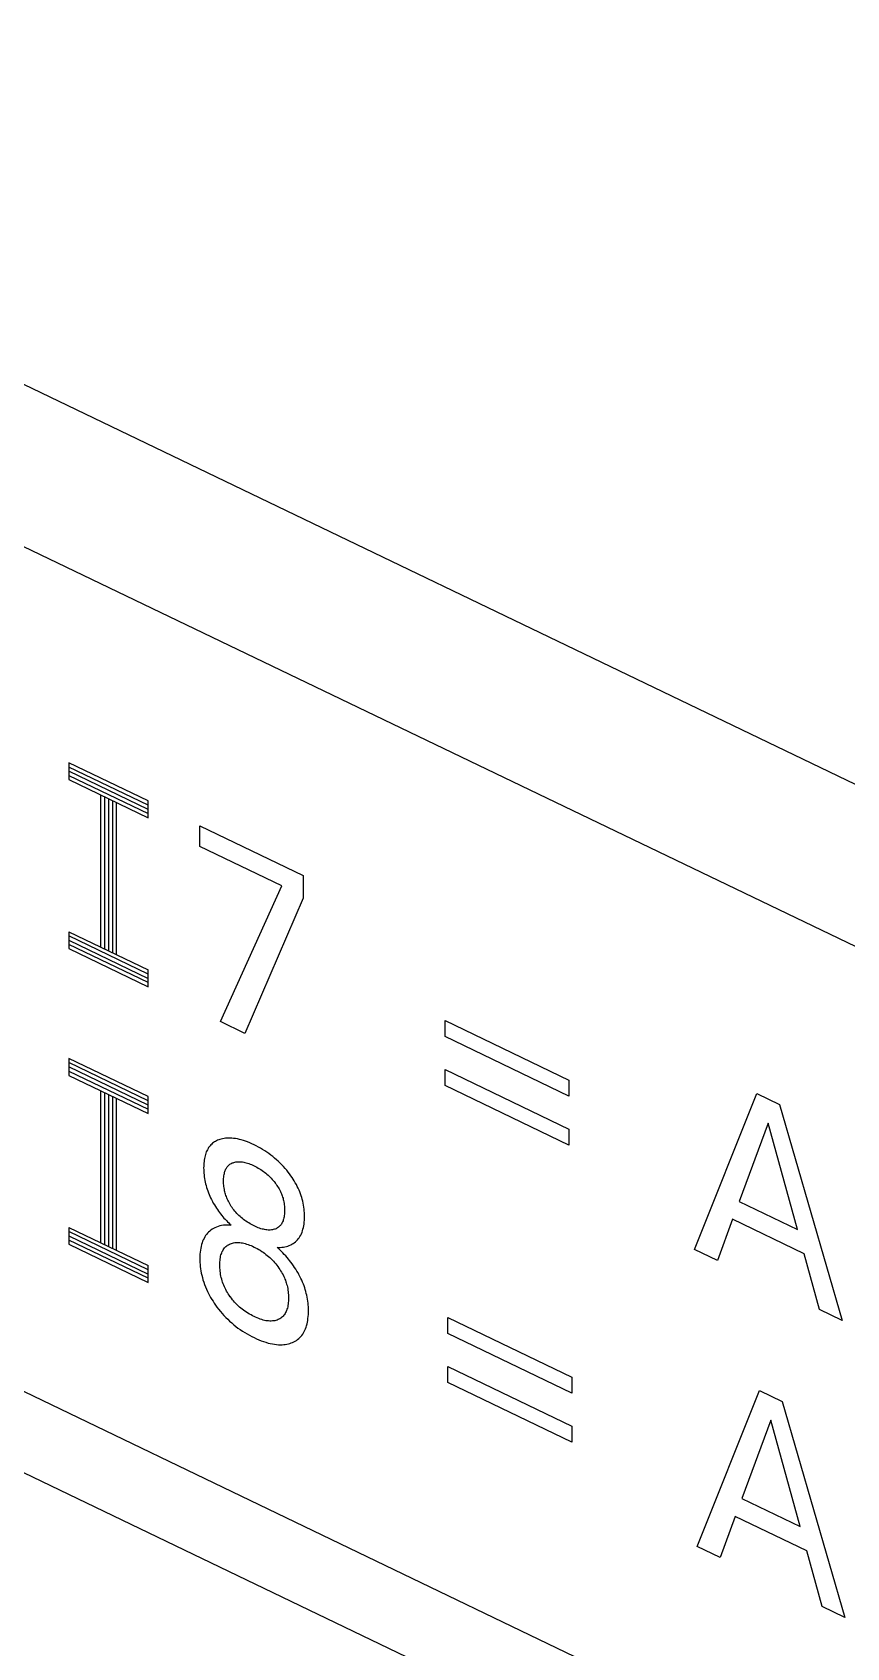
# Model space of a CAD drawing. Extents: x 0 to 420, y 0 to 297.
# Drawn here: x 188.68 to 196.55, y 165.08 to 180.69 of the extents above; entities that cross this region are included whole.
import ezdxf

# ---------------------------------------------------------------- set-up
doc = ezdxf.new("R2010")
doc.units = 0
doc.header["$LTSCALE"] = 23.1
doc.layers.add('40000_ISO', color=7, linetype='CONTINUOUS')

msp = doc.modelspace()

# ---------------------------------------------------------------- linework, layer by layer
at = {"layer": '40000_ISO', "color": 7, "linetype": 'CONTINUOUS'}
for p, q in [((210.729, 166.647), (157.318, 192.32)), ((210.089, 165.387), (156.678, 191.06)), ((210.089, 157.221), (156.678, 182.895)), ((209.769, 156.591), (156.358, 182.265)), ((189.032, 173.63), (189.032, 173.467)), ((189.8, 173.261), (189.032, 173.63)), ((189.8, 173.22), (189.032, 173.589)), ((189.8, 173.179), (189.032, 173.549)), ((189.032, 173.508), (189.8, 173.138)), ((189.032, 173.467), (189.8, 173.098)), ((189.339, 173.319), (189.339, 171.849)), ((189.378, 173.301), (189.378, 171.831)), ((189.416, 173.282), (189.416, 171.813)), ((189.455, 173.264), (189.455, 171.794)), ((189.493, 171.776), (189.493, 173.245)), ((189.8, 173.098), (189.8, 173.261)), ((190.3, 172.82), (190.3, 173.021)), ((190.3, 173.021), (191.3, 172.54)), ((191.092, 172.439), (190.3, 172.82)), ((191.3, 172.54), (191.3, 172.32)), ((190.499, 171.129), (191.092, 172.439)), ((191.3, 172.32), (190.736, 171.015)), ((189.032, 171.997), (189.032, 171.834)), ((189.032, 171.997), (189.8, 171.628)), ((189.8, 171.587), (189.032, 171.956)), ((189.032, 171.916), (189.8, 171.546)), ((189.8, 171.505), (189.032, 171.875)), ((189.032, 171.834), (189.8, 171.465)), ((189.8, 171.465), (189.8, 171.628)), ((190.736, 171.015), (190.499, 171.129)), ((192.671, 170.985), (192.671, 171.138)), ((192.671, 171.138), (193.869, 170.562)), ((193.869, 170.409), (192.671, 170.985)), ((189.032, 170.773), (189.032, 170.609)), ((189.8, 170.403), (189.032, 170.773)), ((189.8, 170.362), (189.032, 170.732)), ((189.8, 170.321), (189.032, 170.691)), ((189.032, 170.65), (189.8, 170.281)), ((192.671, 170.511), (192.671, 170.664)), ((192.671, 170.664), (193.869, 170.088)), ((189.032, 170.609), (189.8, 170.24)), ((193.869, 169.935), (192.671, 170.511)), ((193.869, 170.562), (193.869, 170.409)), ((189.339, 170.461), (189.339, 168.992)), ((189.378, 170.443), (189.378, 168.973)), ((189.416, 170.425), (189.416, 168.955)), ((189.455, 170.406), (189.455, 168.936)), ((189.493, 168.918), (189.493, 170.388)), ((189.8, 170.24), (189.8, 170.403)), ((195.081, 168.926), (195.684, 170.433)), ((195.684, 170.433), (195.905, 170.326)), ((195.905, 170.326), (196.509, 168.24)), ((193.869, 170.088), (193.869, 169.935)), ((195.796, 170.147), (195.514, 169.39)), ((196.078, 169.119), (195.796, 170.147)), ((190.362, 169.869), (190.358, 169.857)), ((190.367, 169.88), (190.362, 169.869)), ((190.373, 169.89), (190.367, 169.88)), ((190.379, 169.901), (190.373, 169.89)), ((190.385, 169.911), (190.379, 169.901)), ((190.392, 169.92), (190.385, 169.911)), ((190.399, 169.929), (190.392, 169.92)), ((190.406, 169.937), (190.399, 169.929)), ((190.415, 169.945), (190.406, 169.937)), ((190.423, 169.953), (190.415, 169.945)), ((190.432, 169.959), (190.423, 169.953)), ((190.442, 169.966), (190.432, 169.959)), ((190.452, 169.971), (190.442, 169.966)), ((190.462, 169.977), (190.452, 169.971)), ((190.472, 169.982), (190.462, 169.977)), ((190.483, 169.986), (190.472, 169.982)), ((190.494, 169.99), (190.483, 169.986)), ((190.507, 169.993), (190.494, 169.99)), ((190.52, 169.996), (190.507, 169.993)), ((190.534, 169.999), (190.52, 169.996)), ((190.547, 170.001), (190.534, 169.999)), ((190.561, 170.002), (190.547, 170.001)), ((190.576, 170.003), (190.561, 170.002)), ((190.59, 170.003), (190.576, 170.003)), ((190.608, 170.002), (190.59, 170.003)), ((190.626, 170), (190.608, 170.002)), ((190.644, 169.998), (190.626, 170)), ((190.663, 169.994), (190.644, 169.998)), ((190.682, 169.99), (190.663, 169.994)), ((190.7, 169.985), (190.682, 169.99)), ((190.721, 169.979), (190.7, 169.985)), ((190.741, 169.972), (190.721, 169.979)), ((190.762, 169.965), (190.741, 169.972)), ((190.783, 169.956), (190.762, 169.965)), ((190.804, 169.947), (190.783, 169.956)), ((190.824, 169.938), (190.804, 169.947)), ((190.845, 169.927), (190.824, 169.938)), ((190.866, 169.916), (190.845, 169.927)), ((190.887, 169.905), (190.866, 169.916)), ((190.907, 169.893), (190.887, 169.905)), ((190.928, 169.88), (190.907, 169.893)), ((190.948, 169.866), (190.928, 169.88)), ((190.967, 169.853), (190.948, 169.866)), ((190.337, 169.73), (190.336, 169.714)), ((190.336, 169.714), (190.337, 169.697)), ((190.338, 169.76), (190.337, 169.745)), ((190.337, 169.745), (190.337, 169.73)), ((190.34, 169.775), (190.338, 169.76)), ((190.342, 169.79), (190.34, 169.775)), ((190.344, 169.804), (190.342, 169.79)), ((190.347, 169.818), (190.344, 169.804)), ((190.35, 169.832), (190.347, 169.818)), ((190.354, 169.845), (190.35, 169.832)), ((190.358, 169.857), (190.354, 169.845)), ((190.548, 169.697), (190.552, 169.705)), ((190.552, 169.705), (190.556, 169.712)), ((190.556, 169.712), (190.56, 169.719)), ((190.56, 169.719), (190.565, 169.725)), ((190.565, 169.725), (190.57, 169.731)), ((190.57, 169.731), (190.576, 169.738)), ((190.576, 169.738), (190.583, 169.744)), ((190.583, 169.744), (190.59, 169.749)), ((190.59, 169.749), (190.597, 169.754)), ((190.597, 169.754), (190.605, 169.758)), ((190.605, 169.758), (190.613, 169.762)), ((190.613, 169.762), (190.621, 169.765)), ((190.621, 169.765), (190.63, 169.768)), ((190.63, 169.768), (190.639, 169.771)), ((190.639, 169.771), (190.649, 169.772)), ((190.649, 169.772), (190.659, 169.774)), ((190.659, 169.774), (190.669, 169.774)), ((190.669, 169.774), (190.679, 169.774)), ((190.679, 169.774), (190.69, 169.774)), ((190.69, 169.774), (190.701, 169.773)), ((190.701, 169.773), (190.712, 169.772)), ((190.712, 169.772), (190.724, 169.77)), ((190.724, 169.77), (190.735, 169.767)), ((190.735, 169.767), (190.747, 169.764)), ((190.747, 169.764), (190.759, 169.76)), ((190.759, 169.76), (190.772, 169.756)), ((190.772, 169.756), (190.785, 169.751)), ((190.785, 169.751), (190.798, 169.746)), ((190.798, 169.746), (190.811, 169.74)), ((190.811, 169.74), (190.824, 169.734)), ((190.824, 169.734), (190.837, 169.728)), ((190.837, 169.728), (190.85, 169.721)), ((190.85, 169.721), (190.863, 169.713)), ((190.863, 169.713), (190.876, 169.706)), ((190.876, 169.706), (190.889, 169.698)), ((190.986, 169.839), (190.967, 169.853)), ((191.004, 169.825), (190.986, 169.839)), ((191.022, 169.81), (191.004, 169.825)), ((191.041, 169.794), (191.022, 169.81)), ((191.058, 169.778), (191.041, 169.794)), ((191.075, 169.761), (191.058, 169.778)), ((191.092, 169.744), (191.075, 169.761)), ((191.108, 169.727), (191.092, 169.744)), ((191.124, 169.709), (191.108, 169.727)), ((191.14, 169.691), (191.124, 169.709)), ((190.337, 169.697), (190.337, 169.68)), ((190.337, 169.68), (190.338, 169.664)), ((190.338, 169.664), (190.34, 169.646)), ((190.34, 169.646), (190.342, 169.629)), ((190.342, 169.629), (190.345, 169.612)), ((190.345, 169.612), (190.348, 169.594)), ((190.348, 169.594), (190.351, 169.576)), ((190.351, 169.576), (190.355, 169.56)), ((190.355, 169.56), (190.36, 169.543)), ((190.529, 169.601), (190.53, 169.613)), ((190.529, 169.588), (190.529, 169.601)), ((190.529, 169.575), (190.529, 169.588)), ((190.53, 169.562), (190.529, 169.575)), ((190.53, 169.613), (190.531, 169.626)), ((190.531, 169.548), (190.53, 169.562)), ((190.531, 169.626), (190.532, 169.638)), ((190.532, 169.535), (190.531, 169.548)), ((190.532, 169.638), (190.534, 169.65)), ((190.534, 169.65), (190.537, 169.661)), ((190.537, 169.661), (190.539, 169.672)), ((190.539, 169.672), (190.542, 169.681)), ((190.542, 169.681), (190.545, 169.689)), ((190.545, 169.689), (190.548, 169.697)), ((190.889, 169.698), (190.902, 169.689)), ((190.902, 169.689), (190.914, 169.681)), ((190.914, 169.681), (190.925, 169.673)), ((190.925, 169.673), (190.937, 169.664)), ((190.937, 169.664), (190.948, 169.654)), ((190.948, 169.654), (190.959, 169.645)), ((190.959, 169.645), (190.97, 169.635)), ((190.97, 169.635), (190.98, 169.625)), ((190.98, 169.625), (190.99, 169.614)), ((190.99, 169.614), (191, 169.604)), ((191, 169.604), (191.009, 169.593)), ((191.009, 169.593), (191.019, 169.582)), ((191.019, 169.582), (191.028, 169.57)), ((191.028, 169.57), (191.029, 169.568)), ((191.029, 169.568), (191.037, 169.557)), ((191.037, 169.557), (191.045, 169.546)), ((191.045, 169.546), (191.052, 169.534)), ((191.155, 169.672), (191.14, 169.691)), ((191.167, 169.656), (191.155, 169.672)), ((191.179, 169.639), (191.167, 169.656)), ((191.191, 169.623), (191.179, 169.639)), ((191.202, 169.606), (191.191, 169.623)), ((191.213, 169.588), (191.202, 169.606)), ((191.223, 169.571), (191.213, 169.588)), ((191.233, 169.553), (191.223, 169.571)), ((191.242, 169.535), (191.233, 169.553)), ((190.36, 169.543), (190.365, 169.526)), ((190.365, 169.526), (190.37, 169.509)), ((190.37, 169.509), (190.376, 169.492)), ((190.376, 169.492), (190.382, 169.475)), ((190.382, 169.475), (190.389, 169.459)), ((190.389, 169.459), (190.396, 169.442)), ((190.396, 169.442), (190.404, 169.425)), ((190.404, 169.425), (190.412, 169.408)), ((190.412, 169.408), (190.421, 169.391)), ((190.421, 169.391), (190.43, 169.375)), ((190.534, 169.521), (190.532, 169.535)), ((190.537, 169.507), (190.534, 169.521)), ((190.539, 169.493), (190.537, 169.507)), ((190.542, 169.482), (190.539, 169.493)), ((190.545, 169.471), (190.542, 169.482)), ((190.548, 169.46), (190.545, 169.471)), ((190.552, 169.449), (190.548, 169.46)), ((190.556, 169.437), (190.552, 169.449)), ((190.56, 169.426), (190.556, 169.437)), ((190.565, 169.415), (190.56, 169.426)), ((190.57, 169.404), (190.565, 169.415)), ((190.576, 169.392), (190.57, 169.404)), ((190.582, 169.379), (190.576, 169.392)), ((191.052, 169.534), (191.06, 169.523)), ((191.06, 169.523), (191.066, 169.511)), ((191.066, 169.511), (191.073, 169.499)), ((191.073, 169.499), (191.079, 169.487)), ((191.079, 169.487), (191.084, 169.476)), ((191.084, 169.476), (191.088, 169.465)), ((191.088, 169.465), (191.093, 169.454)), ((191.093, 169.454), (191.097, 169.443)), ((191.097, 169.443), (191.1, 169.432)), ((191.1, 169.432), (191.104, 169.421)), ((191.104, 169.421), (191.107, 169.409)), ((191.107, 169.409), (191.109, 169.398)), ((191.109, 169.398), (191.112, 169.385)), ((191.251, 169.518), (191.242, 169.535)), ((191.259, 169.5), (191.251, 169.518)), ((191.266, 169.482), (191.259, 169.5)), ((191.273, 169.464), (191.266, 169.482)), ((191.279, 169.446), (191.273, 169.464)), ((191.285, 169.429), (191.279, 169.446)), ((191.29, 169.411), (191.285, 169.429)), ((191.295, 169.393), (191.29, 169.411)), ((191.299, 169.374), (191.295, 169.393)), ((195.514, 169.39), (196.078, 169.119)), ((190.43, 169.375), (190.44, 169.359)), ((190.44, 169.359), (190.45, 169.342)), ((190.45, 169.342), (190.46, 169.326)), ((190.46, 169.326), (190.471, 169.311)), ((190.471, 169.311), (190.481, 169.297)), ((190.481, 169.297), (190.491, 169.283)), ((190.491, 169.283), (190.501, 169.269)), ((190.501, 169.269), (190.512, 169.256)), ((190.512, 169.256), (190.523, 169.243)), ((190.523, 169.243), (190.533, 169.23)), ((190.589, 169.367), (190.582, 169.379)), ((190.596, 169.355), (190.589, 169.367)), ((190.604, 169.343), (190.596, 169.355)), ((190.612, 169.332), (190.604, 169.343)), ((190.62, 169.32), (190.612, 169.332)), ((190.629, 169.309), (190.62, 169.32)), ((190.638, 169.297), (190.629, 169.309)), ((190.648, 169.286), (190.638, 169.297)), ((190.658, 169.275), (190.648, 169.286)), ((190.668, 169.265), (190.658, 169.275)), ((190.678, 169.254), (190.668, 169.265)), ((190.689, 169.244), (190.678, 169.254)), ((190.7, 169.234), (190.689, 169.244)), ((190.711, 169.225), (190.7, 169.234)), ((191.112, 169.385), (191.114, 169.371)), ((191.114, 169.242), (191.112, 169.231)), ((191.114, 169.371), (191.116, 169.357)), ((191.116, 169.254), (191.114, 169.242)), ((191.116, 169.357), (191.118, 169.344)), ((191.118, 169.266), (191.116, 169.254)), ((191.118, 169.344), (191.119, 169.331)), ((191.119, 169.279), (191.118, 169.266)), ((191.119, 169.331), (191.119, 169.317)), ((191.119, 169.317), (191.119, 169.304)), ((191.119, 169.304), (191.119, 169.292)), ((191.119, 169.292), (191.119, 169.279)), ((191.303, 169.355), (191.299, 169.374)), ((191.306, 169.336), (191.303, 169.355)), ((191.308, 169.317), (191.306, 169.336)), ((191.31, 169.299), (191.308, 169.317)), ((191.311, 169.281), (191.31, 169.299)), ((191.312, 169.263), (191.311, 169.281)), ((191.312, 169.245), (191.312, 169.263)), ((191.312, 169.226), (191.312, 169.245)), ((189.032, 169.14), (189.032, 168.976)), ((189.032, 169.14), (189.8, 168.77)), ((189.8, 168.729), (189.032, 169.099)), ((190.374, 169.083), (190.364, 169.072)), ((190.384, 169.094), (190.374, 169.083)), ((190.395, 169.104), (190.384, 169.094)), ((190.407, 169.113), (190.395, 169.104)), ((190.419, 169.121), (190.407, 169.113)), ((190.432, 169.129), (190.419, 169.121)), ((190.445, 169.136), (190.432, 169.129)), ((190.46, 169.143), (190.445, 169.136)), ((190.476, 169.149), (190.46, 169.143)), ((190.492, 169.153), (190.476, 169.149)), ((190.509, 169.157), (190.492, 169.153)), ((190.527, 169.16), (190.509, 169.157)), ((190.544, 169.162), (190.527, 169.16)), ((190.533, 169.23), (190.544, 169.218)), ((190.544, 169.218), (190.556, 169.206)), ((190.563, 169.162), (190.544, 169.162)), ((190.556, 169.206), (190.567, 169.194)), ((190.583, 169.162), (190.563, 169.162)), ((190.567, 169.194), (190.579, 169.183)), ((190.579, 169.183), (190.59, 169.172)), ((190.602, 169.161), (190.583, 169.162)), ((190.59, 169.172), (190.602, 169.161)), ((190.723, 169.216), (190.711, 169.225)), ((190.734, 169.207), (190.723, 169.216)), ((190.746, 169.199), (190.734, 169.207)), ((190.759, 169.19), (190.746, 169.199)), ((190.772, 169.182), (190.759, 169.19)), ((190.785, 169.174), (190.772, 169.182)), ((190.798, 169.167), (190.785, 169.174)), ((190.811, 169.16), (190.798, 169.167)), ((190.824, 169.153), (190.811, 169.16)), ((190.837, 169.147), (190.824, 169.153)), ((190.851, 169.142), (190.837, 169.147)), ((190.864, 169.136), (190.851, 169.142)), ((190.877, 169.132), (190.864, 169.136)), ((190.89, 169.127), (190.877, 169.132)), ((190.903, 169.123), (190.89, 169.127)), ((190.914, 169.121), (190.903, 169.123)), ((190.926, 169.118), (190.914, 169.121)), ((190.937, 169.116), (190.926, 169.118)), ((190.949, 169.115), (190.937, 169.116)), ((190.96, 169.114), (190.949, 169.115)), ((190.971, 169.114), (190.96, 169.114)), ((190.981, 169.114), (190.971, 169.114)), ((190.991, 169.115), (190.981, 169.114)), ((191.001, 169.116), (190.991, 169.115)), ((191.01, 169.118), (191.001, 169.116)), ((191.02, 169.121), (191.01, 169.118)), ((191.029, 169.124), (191.02, 169.121)), ((191.037, 169.127), (191.029, 169.124)), ((191.045, 169.131), (191.037, 169.127)), ((191.052, 169.136), (191.045, 169.131)), ((191.06, 169.141), (191.052, 169.136)), ((191.067, 169.147), (191.06, 169.141)), ((191.073, 169.153), (191.067, 169.147)), ((191.079, 169.159), (191.073, 169.153)), ((191.084, 169.165), (191.079, 169.159)), ((191.089, 169.172), (191.084, 169.165)), ((191.093, 169.179), (191.089, 169.172)), ((191.097, 169.187), (191.093, 169.179)), ((191.1, 169.194), (191.097, 169.187)), ((191.104, 169.202), (191.1, 169.194)), ((191.107, 169.211), (191.104, 169.202)), ((191.109, 169.219), (191.107, 169.211)), ((191.112, 169.231), (191.109, 169.219)), ((191.275, 169.065), (191.282, 169.078)), ((191.282, 169.078), (191.288, 169.092)), ((191.288, 169.092), (191.293, 169.106)), ((191.293, 169.106), (191.297, 169.121)), ((191.297, 169.121), (191.301, 169.137)), ((191.301, 169.137), (191.305, 169.154)), ((191.305, 169.154), (191.308, 169.172)), ((191.308, 169.172), (191.31, 169.189)), ((191.31, 169.189), (191.311, 169.208)), ((191.311, 169.208), (191.312, 169.226)), ((195.45, 169.218), (195.304, 168.819)), ((196.142, 168.885), (195.45, 169.218)), ((189.032, 169.058), (189.8, 168.688)), ((189.8, 168.648), (189.032, 169.017)), ((189.032, 168.976), (189.8, 168.607)), ((190.308, 168.938), (190.305, 168.919)), ((190.312, 168.956), (190.308, 168.938)), ((190.316, 168.973), (190.312, 168.956)), ((190.321, 168.989), (190.316, 168.973)), ((190.326, 169.005), (190.321, 168.989)), ((190.333, 169.019), (190.326, 169.005)), ((190.34, 169.033), (190.333, 169.019)), ((190.347, 169.047), (190.34, 169.033)), ((190.355, 169.06), (190.347, 169.047)), ((190.364, 169.072), (190.355, 169.06)), ((190.521, 168.914), (190.526, 168.924)), ((190.526, 168.924), (190.532, 168.932)), ((190.532, 168.932), (190.538, 168.941)), ((190.538, 168.941), (190.545, 168.948)), ((190.545, 168.948), (190.552, 168.955)), ((190.552, 168.955), (190.56, 168.961)), ((190.56, 168.961), (190.568, 168.967)), ((190.568, 168.967), (190.577, 168.972)), ((190.577, 168.972), (190.586, 168.977)), ((190.586, 168.977), (190.595, 168.981)), ((190.595, 168.981), (190.605, 168.985)), ((190.605, 168.985), (190.616, 168.988)), ((190.616, 168.988), (190.626, 168.99)), ((190.626, 168.99), (190.637, 168.992)), ((190.637, 168.992), (190.649, 168.993)), ((190.649, 168.993), (190.66, 168.994)), ((190.66, 168.994), (190.673, 168.993)), ((190.673, 168.993), (190.685, 168.993)), ((190.685, 168.993), (190.698, 168.991)), ((190.698, 168.991), (190.711, 168.989)), ((190.711, 168.989), (190.724, 168.986)), ((190.724, 168.986), (190.737, 168.983)), ((190.737, 168.983), (190.751, 168.979)), ((190.751, 168.979), (190.766, 168.974)), ((190.766, 168.974), (190.78, 168.969)), ((190.78, 168.969), (190.795, 168.963)), ((190.795, 168.963), (190.81, 168.957)), ((190.81, 168.957), (190.824, 168.95)), ((190.824, 168.95), (190.839, 168.942)), ((190.839, 168.942), (190.854, 168.935)), ((190.854, 168.935), (190.869, 168.926)), ((190.869, 168.926), (190.883, 168.918)), ((191.061, 168.934), (191.046, 168.946)), ((191.046, 168.946), (191.062, 168.946)), ((191.075, 168.92), (191.061, 168.934)), ((191.062, 168.946), (191.078, 168.946)), ((191.078, 168.946), (191.093, 168.947)), ((191.093, 168.947), (191.108, 168.949)), ((191.108, 168.949), (191.123, 168.951)), ((191.123, 168.951), (191.137, 168.955)), ((191.137, 168.955), (191.151, 168.959)), ((191.151, 168.959), (191.165, 168.964)), ((191.165, 168.964), (191.178, 168.97)), ((191.178, 168.97), (191.19, 168.976)), ((191.19, 168.976), (191.202, 168.983)), ((191.202, 168.983), (191.213, 168.991)), ((191.213, 168.991), (191.224, 168.999)), ((191.224, 168.999), (191.234, 169.009)), ((191.234, 169.009), (191.243, 169.018)), ((191.243, 169.018), (191.252, 169.029)), ((191.252, 169.029), (191.261, 169.04)), ((191.261, 169.04), (191.268, 169.052)), ((191.268, 169.052), (191.275, 169.065)), ((195.304, 168.819), (195.081, 168.926)), ((189.8, 168.607), (189.8, 168.77)), ((190.301, 168.88), (190.3, 168.86)), ((190.3, 168.86), (190.3, 168.84)), ((190.3, 168.84), (190.3, 168.821)), ((190.3, 168.821), (190.301, 168.801)), ((190.303, 168.9), (190.301, 168.88)), ((190.301, 168.801), (190.302, 168.78)), ((190.302, 168.78), (190.304, 168.76)), ((190.305, 168.919), (190.303, 168.9)), ((190.493, 168.791), (190.494, 168.806)), ((190.493, 168.777), (190.493, 168.791)), ((190.493, 168.762), (190.493, 168.777)), ((190.494, 168.806), (190.495, 168.82)), ((190.495, 168.82), (190.496, 168.833)), ((190.496, 168.833), (190.498, 168.847)), ((190.498, 168.847), (190.501, 168.86)), ((190.501, 168.86), (190.504, 168.873)), ((190.504, 168.873), (190.508, 168.884)), ((190.508, 168.884), (190.511, 168.894)), ((190.511, 168.894), (190.516, 168.905)), ((190.516, 168.905), (190.521, 168.914)), ((190.883, 168.918), (190.898, 168.908)), ((190.898, 168.908), (190.912, 168.899)), ((190.912, 168.899), (190.926, 168.889)), ((190.926, 168.889), (190.939, 168.879)), ((190.939, 168.879), (190.952, 168.869)), ((190.952, 168.869), (190.964, 168.858)), ((190.964, 168.858), (190.977, 168.847)), ((190.977, 168.847), (190.989, 168.835)), ((190.989, 168.835), (191.001, 168.824)), ((191.001, 168.824), (191.012, 168.812)), ((191.012, 168.812), (191.023, 168.799)), ((191.023, 168.799), (191.034, 168.787)), ((191.034, 168.787), (191.045, 168.774)), ((191.045, 168.774), (191.055, 168.76)), ((191.089, 168.907), (191.075, 168.92)), ((191.103, 168.893), (191.089, 168.907)), ((191.116, 168.879), (191.103, 168.893)), ((191.13, 168.864), (191.116, 168.879)), ((191.143, 168.849), (191.13, 168.864)), ((191.156, 168.834), (191.143, 168.849)), ((191.168, 168.818), (191.156, 168.834)), ((191.181, 168.802), (191.168, 168.818)), ((191.193, 168.786), (191.181, 168.802)), ((191.205, 168.769), (191.193, 168.786)), ((191.216, 168.753), (191.205, 168.769)), ((196.29, 168.345), (196.142, 168.885)), ((190.304, 168.76), (190.307, 168.739)), ((190.307, 168.739), (190.31, 168.719)), ((190.31, 168.719), (190.314, 168.698)), ((190.314, 168.698), (190.318, 168.677)), ((190.318, 168.677), (190.324, 168.654)), ((190.324, 168.654), (190.33, 168.632)), ((190.33, 168.632), (190.337, 168.609)), ((190.337, 168.609), (190.345, 168.587)), ((190.494, 168.747), (190.493, 168.762)), ((190.495, 168.731), (190.494, 168.747)), ((190.496, 168.716), (190.495, 168.731)), ((190.498, 168.7), (190.496, 168.716)), ((190.501, 168.684), (190.498, 168.7)), ((190.504, 168.668), (190.501, 168.684)), ((190.507, 168.654), (190.504, 168.668)), ((190.511, 168.639), (190.507, 168.654)), ((190.515, 168.624), (190.511, 168.639)), ((190.52, 168.61), (190.515, 168.624)), ((190.525, 168.595), (190.52, 168.61)), ((191.055, 168.76), (191.064, 168.747)), ((191.064, 168.747), (191.073, 168.734)), ((191.073, 168.734), (191.081, 168.721)), ((191.081, 168.721), (191.09, 168.707)), ((191.09, 168.707), (191.097, 168.693)), ((191.097, 168.693), (191.105, 168.68)), ((191.105, 168.68), (191.111, 168.666)), ((191.111, 168.666), (191.117, 168.653)), ((191.117, 168.653), (191.122, 168.64)), ((191.122, 168.64), (191.127, 168.628)), ((191.127, 168.628), (191.132, 168.615)), ((191.132, 168.615), (191.136, 168.603)), ((191.227, 168.735), (191.216, 168.753)), ((191.238, 168.718), (191.227, 168.735)), ((191.249, 168.7), (191.238, 168.718)), ((191.258, 168.683), (191.249, 168.7)), ((191.268, 168.665), (191.258, 168.683)), ((191.277, 168.647), (191.268, 168.665)), ((191.285, 168.629), (191.277, 168.647)), ((191.293, 168.611), (191.285, 168.629)), ((191.301, 168.592), (191.293, 168.611)), ((190.345, 168.587), (190.354, 168.565)), ((190.354, 168.565), (190.363, 168.542)), ((190.363, 168.542), (190.373, 168.52)), ((190.373, 168.52), (190.383, 168.5)), ((190.383, 168.5), (190.393, 168.481)), ((190.393, 168.481), (190.404, 168.462)), ((190.404, 168.462), (190.415, 168.443)), ((190.531, 168.58), (190.525, 168.595)), ((190.537, 168.566), (190.531, 168.58)), ((190.544, 168.552), (190.537, 168.566)), ((190.551, 168.538), (190.544, 168.552)), ((190.559, 168.524), (190.551, 168.538)), ((190.567, 168.51), (190.559, 168.524)), ((190.575, 168.497), (190.567, 168.51)), ((190.584, 168.483), (190.575, 168.497)), ((190.593, 168.47), (190.584, 168.483)), ((190.595, 168.467), (190.593, 168.47)), ((190.605, 168.454), (190.595, 168.467)), ((190.615, 168.441), (190.605, 168.454)), ((191.136, 168.603), (191.139, 168.59)), ((191.139, 168.59), (191.143, 168.577)), ((191.143, 168.577), (191.146, 168.565)), ((191.146, 168.565), (191.149, 168.549)), ((191.149, 168.549), (191.151, 168.533)), ((191.151, 168.533), (191.153, 168.518)), ((191.153, 168.518), (191.155, 168.503)), ((191.155, 168.503), (191.156, 168.487)), ((191.156, 168.487), (191.157, 168.472)), ((191.157, 168.472), (191.157, 168.458)), ((191.157, 168.458), (191.157, 168.443)), ((191.307, 168.574), (191.301, 168.592)), ((191.314, 168.556), (191.307, 168.574)), ((191.319, 168.538), (191.314, 168.556)), ((191.325, 168.52), (191.319, 168.538)), ((191.329, 168.502), (191.325, 168.52)), ((191.334, 168.484), (191.329, 168.502)), ((191.338, 168.465), (191.334, 168.484)), ((191.341, 168.446), (191.338, 168.465)), ((190.415, 168.443), (190.427, 168.425)), ((190.427, 168.425), (190.439, 168.406)), ((190.439, 168.406), (190.452, 168.388)), ((190.452, 168.388), (190.465, 168.37)), ((190.465, 168.37), (190.481, 168.349)), ((190.481, 168.349), (190.498, 168.328)), ((190.498, 168.328), (190.515, 168.308)), ((190.515, 168.308), (190.533, 168.289)), ((190.625, 168.429), (190.615, 168.441)), ((190.636, 168.417), (190.625, 168.429)), ((190.647, 168.405), (190.636, 168.417)), ((190.658, 168.394), (190.647, 168.405)), ((190.671, 168.382), (190.658, 168.394)), ((190.683, 168.37), (190.671, 168.382)), ((190.696, 168.359), (190.683, 168.37)), ((190.709, 168.349), (190.696, 168.359)), ((190.722, 168.339), (190.709, 168.349)), ((190.736, 168.329), (190.722, 168.339)), ((190.75, 168.319), (190.736, 168.329)), ((190.765, 168.31), (190.75, 168.319)), ((190.78, 168.301), (190.765, 168.31)), ((190.795, 168.293), (190.78, 168.301)), ((191.118, 168.298), (191.112, 168.29)), ((191.124, 168.307), (191.118, 168.298)), ((191.129, 168.317), (191.124, 168.307)), ((191.134, 168.327), (191.129, 168.317)), ((191.139, 168.337), (191.134, 168.327)), ((191.142, 168.348), (191.139, 168.337)), ((191.146, 168.36), (191.142, 168.348)), ((191.149, 168.373), (191.146, 168.36)), ((191.151, 168.386), (191.149, 168.373)), ((191.153, 168.4), (191.151, 168.386)), ((191.155, 168.414), (191.153, 168.4)), ((191.156, 168.428), (191.155, 168.414)), ((191.157, 168.443), (191.156, 168.428)), ((191.344, 168.427), (191.341, 168.446)), ((191.346, 168.408), (191.344, 168.427)), ((191.348, 168.39), (191.346, 168.408)), ((191.347, 168.278), (191.349, 168.297)), ((191.349, 168.372), (191.348, 168.39)), ((191.349, 168.354), (191.349, 168.372)), ((191.35, 168.336), (191.349, 168.354)), ((191.349, 168.297), (191.35, 168.316)), ((191.35, 168.316), (191.35, 168.336)), ((196.509, 168.24), (196.29, 168.345)), ((190.533, 168.289), (190.551, 168.27)), ((190.551, 168.27), (190.569, 168.251)), ((190.569, 168.251), (190.588, 168.233)), ((190.588, 168.233), (190.608, 168.216)), ((190.608, 168.216), (190.628, 168.199)), ((190.628, 168.199), (190.648, 168.183)), ((190.648, 168.183), (190.668, 168.167)), ((190.668, 168.167), (190.689, 168.153)), ((190.689, 168.153), (190.711, 168.138)), ((190.809, 168.285), (190.795, 168.293)), ((190.824, 168.278), (190.809, 168.285)), ((190.839, 168.271), (190.824, 168.278)), ((190.854, 168.264), (190.839, 168.271)), ((190.869, 168.258), (190.854, 168.264)), ((190.884, 168.253), (190.869, 168.258)), ((190.898, 168.248), (190.884, 168.253)), ((190.913, 168.244), (190.898, 168.248)), ((190.926, 168.241), (190.913, 168.244)), ((190.939, 168.238), (190.926, 168.241)), ((190.952, 168.236), (190.939, 168.238)), ((190.965, 168.235), (190.952, 168.236)), ((190.978, 168.234), (190.965, 168.235)), ((190.99, 168.234), (190.978, 168.234)), ((191.002, 168.235), (190.99, 168.234)), ((191.013, 168.236), (191.002, 168.235)), ((191.024, 168.238), (191.013, 168.236)), ((191.035, 168.241), (191.024, 168.238)), ((191.046, 168.244), (191.035, 168.241)), ((191.056, 168.248), (191.046, 168.244)), ((191.065, 168.252), (191.056, 168.248)), ((191.074, 168.257), (191.065, 168.252)), ((191.082, 168.262), (191.074, 168.257)), ((191.09, 168.268), (191.082, 168.262)), ((191.098, 168.275), (191.09, 168.268)), ((191.105, 168.282), (191.098, 168.275)), ((191.112, 168.29), (191.105, 168.282)), ((191.309, 168.132), (191.315, 168.146)), ((191.315, 168.146), (191.321, 168.16)), ((191.321, 168.16), (191.327, 168.174)), ((191.327, 168.174), (191.331, 168.189)), ((191.331, 168.189), (191.336, 168.206)), ((191.336, 168.206), (191.34, 168.223)), ((191.34, 168.223), (191.343, 168.241)), ((191.343, 168.241), (191.345, 168.259)), ((191.345, 168.259), (191.347, 168.278)), ((192.697, 168.115), (192.697, 168.268)), ((192.697, 168.268), (193.895, 167.691)), ((190.711, 168.138), (190.734, 168.123)), ((190.734, 168.123), (190.756, 168.11)), ((190.756, 168.11), (190.779, 168.097)), ((190.779, 168.097), (190.802, 168.085)), ((190.802, 168.085), (190.824, 168.074)), ((190.824, 168.074), (190.847, 168.063)), ((190.847, 168.063), (190.87, 168.053)), ((190.87, 168.053), (190.893, 168.044)), ((190.893, 168.044), (190.915, 168.036)), ((190.915, 168.036), (190.938, 168.029)), ((190.938, 168.029), (190.96, 168.022)), ((190.96, 168.022), (190.981, 168.017)), ((190.981, 168.017), (191.001, 168.013)), ((191.001, 168.013), (191.021, 168.01)), ((191.021, 168.01), (191.041, 168.007)), ((191.041, 168.007), (191.061, 168.006)), ((191.061, 168.006), (191.07, 168.005)), ((191.07, 168.005), (191.08, 168.005)), ((191.08, 168.005), (191.096, 168.006)), ((191.096, 168.006), (191.111, 168.007)), ((191.111, 168.007), (191.126, 168.009)), ((191.126, 168.009), (191.141, 168.011)), ((191.141, 168.011), (191.156, 168.015)), ((191.156, 168.015), (191.17, 168.019)), ((191.17, 168.019), (191.184, 168.023)), ((191.184, 168.023), (191.197, 168.028)), ((191.197, 168.028), (191.21, 168.034)), ((191.21, 168.034), (191.222, 168.041)), ((191.222, 168.041), (191.234, 168.048)), ((191.234, 168.048), (191.245, 168.056)), ((191.245, 168.056), (191.256, 168.065)), ((191.256, 168.065), (191.266, 168.075)), ((191.266, 168.075), (191.276, 168.085)), ((191.276, 168.085), (191.285, 168.096)), ((191.285, 168.096), (191.294, 168.107)), ((191.294, 168.107), (191.301, 168.119)), ((191.301, 168.119), (191.309, 168.132)), ((193.895, 167.538), (192.697, 168.115)), ((192.697, 167.641), (192.697, 167.794)), ((192.697, 167.794), (193.895, 167.218)), ((193.895, 167.691), (193.895, 167.538)), ((193.895, 167.065), (192.697, 167.641)), ((195.107, 166.056), (195.71, 167.562)), ((195.71, 167.562), (195.931, 167.456)), ((195.931, 167.456), (196.535, 165.37)), ((193.895, 167.218), (193.895, 167.065)), ((195.822, 167.277), (195.54, 166.52)), ((196.104, 166.249), (195.822, 167.277)), ((195.54, 166.52), (196.104, 166.249)), ((195.476, 166.347), (195.33, 165.949)), ((196.168, 166.015), (195.476, 166.347)), ((195.33, 165.949), (195.107, 166.056)), ((196.316, 165.475), (196.168, 166.015)), ((196.535, 165.37), (196.316, 165.475))]:
    msp.add_line(p, q, dxfattribs=at)

doc.saveas('drawing.dxf')
